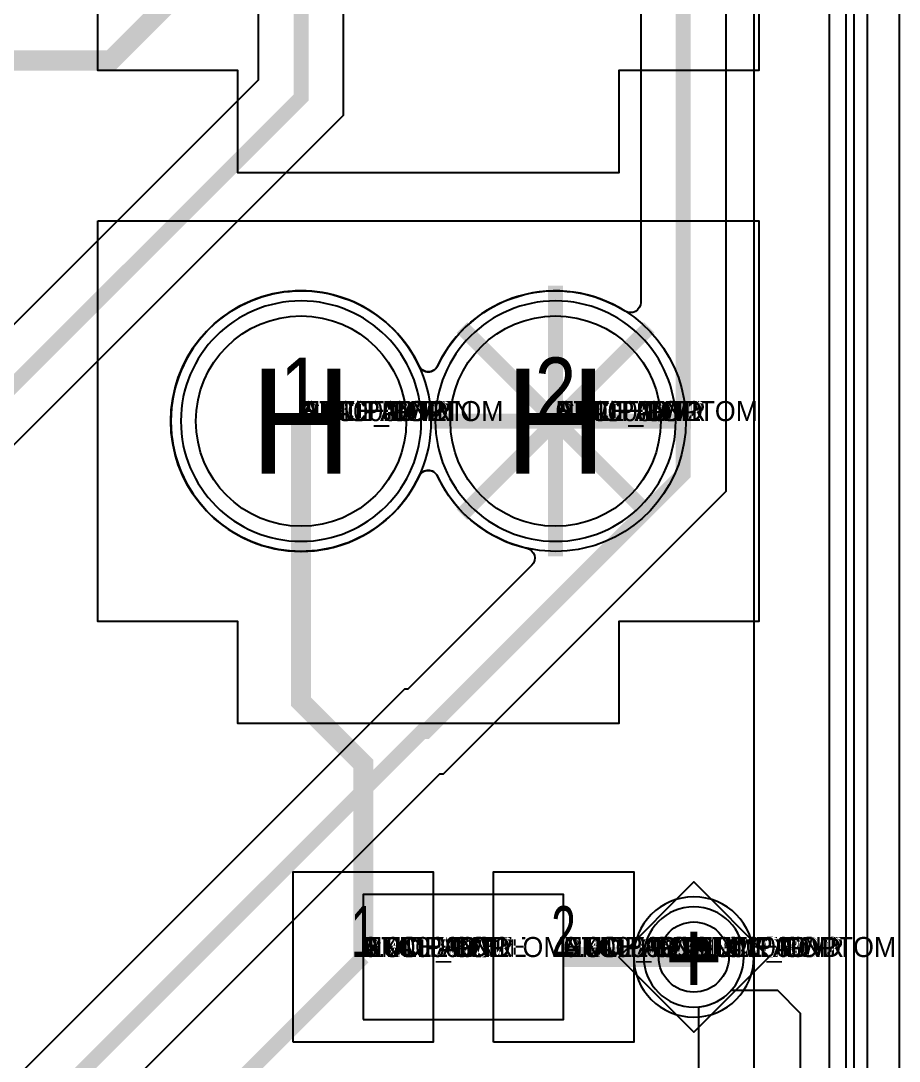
# Model space of a CAD drawing. Extents: x 0 to 323, y 0 to 320.
# Drawn here: x 181.43 to 190.2, y 63.61 to 74 of the extents above; entities that cross this region are included whole.
import ezdxf
from ezdxf.enums import TextEntityAlignment as Align

# ---------------------------------------------------------------- set-up
doc = ezdxf.new("R2010")
doc.units = 0
doc.header["$MEASUREMENT"] = 0
doc.layers.get('0').update_dxf_attribs({"linetype": 'CONTINUOUS'})
for name, color, linetype in [('BOARD_GEOMETRY_OUTLINE', 1, 'CONTINUOUS'), ('CDN_FIGURES', 7, 'CONTINUOUS'), ('ETCH_BOTTOM', 7, 'CONTINUOUS'), ('ETCH_GND', 3, 'CONTINUOUS'), ('ETCH_INT1', 4, 'CONTINUOUS'), ('ETCH_INT2', 5, 'CONTINUOUS'), ('ETCH_PWR', 6, 'CONTINUOUS'), ('ETCH_TOP', 2, 'CONTINUOUS'), ('MANUFACTURING_NCLEGEND-1-6', 8, 'CONTINUOUS'), ('PACKAGE_GEOMETRY_ASSEMBLY_TOP', 11, 'CONTINUOUS'), ('PACKAGE_GEOMETRY_PIN_NUMBER', 9, 'CONTINUOUS')]:
    doc.layers.add(name, color=color, linetype=linetype)

# ---------------------------------------------------------------- blocks, each defined once
blk = doc.blocks.new('PAD_INFO')
for tag in ['SHAPE_TYPE', 'PAD_HEIGHT', 'PAD_LAYER', 'PAD_TYPE', 'PAD_WIDTH']:
    blk.add_attdef(tag, (0, 0), '', height=0.2)
at = {"flags": 2}
blk.add_attdef('CDN_TYPE', (0, 0), '', height=0.2, dxfattribs=at)
blk = doc.blocks.new('DRILL_INFO')
at = {"flags": 2}
blk.add_attdef('CDN_TYPE', (0, 0), '', height=0.2, dxfattribs=at)
for tag in ['FSHAPE', 'FCHAR', 'DRILL_HEIGHT', 'DIAMETER', 'PLATED', 'DRILL_WIDTH']:
    blk.add_attdef(tag, (0, 0), '', height=0.2)
blk = doc.blocks.new('VIA0700X0300')
at = {"layer": 'ETCH_BOTTOM'}
blk.add_circle((0, 0), 0.35, dxfattribs=at)
at = {"layer": 'ETCH_GND'}
blk.add_circle((0, 0), 0.35, dxfattribs=at)
at = {"layer": 'ETCH_INT1'}
blk.add_circle((0, 0), 0.35, dxfattribs=at)
at = {"layer": 'ETCH_INT2'}
blk.add_circle((0, 0), 0.35, dxfattribs=at)
at = {"layer": 'ETCH_PWR'}
blk.add_circle((0, 0), 0.35, dxfattribs=at)
at = {"layer": 'ETCH_TOP'}
blk.add_circle((0, 0), 0.35, dxfattribs=at)
ref = blk.add_blockref('PAD_INFO', (0, 0))
ref.add_attrib('PAD_LAYER', 'ETCH_TOP', (0, 0), dxfattribs={"height": 0.2})
ref.add_attrib('SHAPE_TYPE', 'NULL', (0, 0), dxfattribs={"height": 0.2})
ref.add_attrib('PAD_TYPE', 'ANTIPAD', (0, 0), dxfattribs={"height": 0.2})
ref.add_attrib('PAD_WIDTH', '0.000000', (0, 0), dxfattribs={"height": 0.2})
ref.add_attrib('PAD_HEIGHT', '0.000000', (0, 0), dxfattribs={"height": 0.2})
ref = blk.add_blockref('PAD_INFO', (0, 0))
ref.add_attrib('PAD_LAYER', 'ETCH_GND', (0, 0), dxfattribs={"height": 0.2})
ref.add_attrib('SHAPE_TYPE', 'NULL', (0, 0), dxfattribs={"height": 0.2})
ref.add_attrib('PAD_TYPE', 'ANTIPAD', (0, 0), dxfattribs={"height": 0.2})
ref.add_attrib('PAD_WIDTH', '0.000000', (0, 0), dxfattribs={"height": 0.2})
ref.add_attrib('PAD_HEIGHT', '0.000000', (0, 0), dxfattribs={"height": 0.2})
ref = blk.add_blockref('PAD_INFO', (0, 0))
ref.add_attrib('PAD_LAYER', 'ETCH_INT1', (0, 0), dxfattribs={"height": 0.2})
ref.add_attrib('SHAPE_TYPE', 'NULL', (0, 0), dxfattribs={"height": 0.2})
ref.add_attrib('PAD_TYPE', 'ANTIPAD', (0, 0), dxfattribs={"height": 0.2})
ref.add_attrib('PAD_WIDTH', '0.000000', (0, 0), dxfattribs={"height": 0.2})
ref.add_attrib('PAD_HEIGHT', '0.000000', (0, 0), dxfattribs={"height": 0.2})
ref = blk.add_blockref('PAD_INFO', (0, 0))
ref.add_attrib('PAD_LAYER', 'ETCH_INT2', (0, 0), dxfattribs={"height": 0.2})
ref.add_attrib('SHAPE_TYPE', 'NULL', (0, 0), dxfattribs={"height": 0.2})
ref.add_attrib('PAD_TYPE', 'ANTIPAD', (0, 0), dxfattribs={"height": 0.2})
ref.add_attrib('PAD_WIDTH', '0.000000', (0, 0), dxfattribs={"height": 0.2})
ref.add_attrib('PAD_HEIGHT', '0.000000', (0, 0), dxfattribs={"height": 0.2})
ref = blk.add_blockref('PAD_INFO', (0, 0))
ref.add_attrib('PAD_LAYER', 'ETCH_PWR', (0, 0), dxfattribs={"height": 0.2})
ref.add_attrib('SHAPE_TYPE', 'NULL', (0, 0), dxfattribs={"height": 0.2})
ref.add_attrib('PAD_TYPE', 'ANTIPAD', (0, 0), dxfattribs={"height": 0.2})
ref.add_attrib('PAD_WIDTH', '0.000000', (0, 0), dxfattribs={"height": 0.2})
ref.add_attrib('PAD_HEIGHT', '0.000000', (0, 0), dxfattribs={"height": 0.2})
ref = blk.add_blockref('PAD_INFO', (0, 0))
ref.add_attrib('PAD_LAYER', 'ETCH_BOTTOM', (0, 0), dxfattribs={"height": 0.2})
ref.add_attrib('SHAPE_TYPE', 'NULL', (0, 0), dxfattribs={"height": 0.2})
ref.add_attrib('PAD_TYPE', 'ANTIPAD', (0, 0), dxfattribs={"height": 0.2})
ref.add_attrib('PAD_WIDTH', '0.000000', (0, 0), dxfattribs={"height": 0.2})
ref.add_attrib('PAD_HEIGHT', '0.000000', (0, 0), dxfattribs={"height": 0.2})
ref = blk.add_blockref('PAD_INFO', (0, 0))
ref.add_attrib('PAD_LAYER', 'ETCH_TOP', (0, 0), dxfattribs={"height": 0.2})
ref.add_attrib('SHAPE_TYPE', 'NULL', (0, 0), dxfattribs={"height": 0.2})
ref.add_attrib('PAD_TYPE', 'THERMAL', (0, 0), dxfattribs={"height": 0.2})
ref.add_attrib('PAD_WIDTH', '0.000000', (0, 0), dxfattribs={"height": 0.2})
ref.add_attrib('PAD_HEIGHT', '0.000000', (0, 0), dxfattribs={"height": 0.2})
ref = blk.add_blockref('PAD_INFO', (0, 0))
ref.add_attrib('PAD_LAYER', 'ETCH_GND', (0, 0), dxfattribs={"height": 0.2})
ref.add_attrib('SHAPE_TYPE', 'NULL', (0, 0), dxfattribs={"height": 0.2})
ref.add_attrib('PAD_TYPE', 'THERMAL', (0, 0), dxfattribs={"height": 0.2})
ref.add_attrib('PAD_WIDTH', '0.000000', (0, 0), dxfattribs={"height": 0.2})
ref.add_attrib('PAD_HEIGHT', '0.000000', (0, 0), dxfattribs={"height": 0.2})
ref = blk.add_blockref('PAD_INFO', (0, 0))
ref.add_attrib('PAD_LAYER', 'ETCH_INT1', (0, 0), dxfattribs={"height": 0.2})
ref.add_attrib('SHAPE_TYPE', 'NULL', (0, 0), dxfattribs={"height": 0.2})
ref.add_attrib('PAD_TYPE', 'THERMAL', (0, 0), dxfattribs={"height": 0.2})
ref.add_attrib('PAD_WIDTH', '0.000000', (0, 0), dxfattribs={"height": 0.2})
ref.add_attrib('PAD_HEIGHT', '0.000000', (0, 0), dxfattribs={"height": 0.2})
ref = blk.add_blockref('PAD_INFO', (0, 0))
ref.add_attrib('PAD_LAYER', 'ETCH_INT2', (0, 0), dxfattribs={"height": 0.2})
ref.add_attrib('SHAPE_TYPE', 'NULL', (0, 0), dxfattribs={"height": 0.2})
ref.add_attrib('PAD_TYPE', 'THERMAL', (0, 0), dxfattribs={"height": 0.2})
ref.add_attrib('PAD_WIDTH', '0.000000', (0, 0), dxfattribs={"height": 0.2})
ref.add_attrib('PAD_HEIGHT', '0.000000', (0, 0), dxfattribs={"height": 0.2})
ref = blk.add_blockref('PAD_INFO', (0, 0))
ref.add_attrib('PAD_LAYER', 'ETCH_PWR', (0, 0), dxfattribs={"height": 0.2})
ref.add_attrib('SHAPE_TYPE', 'NULL', (0, 0), dxfattribs={"height": 0.2})
ref.add_attrib('PAD_TYPE', 'THERMAL', (0, 0), dxfattribs={"height": 0.2})
ref.add_attrib('PAD_WIDTH', '0.000000', (0, 0), dxfattribs={"height": 0.2})
ref.add_attrib('PAD_HEIGHT', '0.000000', (0, 0), dxfattribs={"height": 0.2})
ref = blk.add_blockref('PAD_INFO', (0, 0))
ref.add_attrib('PAD_LAYER', 'ETCH_BOTTOM', (0, 0), dxfattribs={"height": 0.2})
ref.add_attrib('SHAPE_TYPE', 'NULL', (0, 0), dxfattribs={"height": 0.2})
ref.add_attrib('PAD_TYPE', 'THERMAL', (0, 0), dxfattribs={"height": 0.2})
ref.add_attrib('PAD_WIDTH', '0.000000', (0, 0), dxfattribs={"height": 0.2})
ref.add_attrib('PAD_HEIGHT', '0.000000', (0, 0), dxfattribs={"height": 0.2})
ref = blk.add_blockref('PAD_INFO', (0, 0))
ref.add_attrib('PAD_LAYER', 'ETCH_TOP', (0, 0), dxfattribs={"height": 0.2})
ref.add_attrib('SHAPE_TYPE', 'CIRCLE', (0, 0), dxfattribs={"height": 0.2})
ref.add_attrib('PAD_TYPE', 'REGULAR', (0, 0), dxfattribs={"height": 0.2})
ref.add_attrib('PAD_WIDTH', '0.700000', (0, 0), dxfattribs={"height": 0.2})
ref.add_attrib('PAD_HEIGHT', '0.700000', (0, 0), dxfattribs={"height": 0.2})
ref = blk.add_blockref('PAD_INFO', (0, 0))
ref.add_attrib('PAD_LAYER', 'ETCH_GND', (0, 0), dxfattribs={"height": 0.2})
ref.add_attrib('SHAPE_TYPE', 'CIRCLE', (0, 0), dxfattribs={"height": 0.2})
ref.add_attrib('PAD_TYPE', 'REGULAR', (0, 0), dxfattribs={"height": 0.2})
ref.add_attrib('PAD_WIDTH', '0.700000', (0, 0), dxfattribs={"height": 0.2})
ref.add_attrib('PAD_HEIGHT', '0.700000', (0, 0), dxfattribs={"height": 0.2})
ref = blk.add_blockref('PAD_INFO', (0, 0))
ref.add_attrib('PAD_LAYER', 'ETCH_INT1', (0, 0), dxfattribs={"height": 0.2})
ref.add_attrib('SHAPE_TYPE', 'CIRCLE', (0, 0), dxfattribs={"height": 0.2})
ref.add_attrib('PAD_TYPE', 'REGULAR', (0, 0), dxfattribs={"height": 0.2})
ref.add_attrib('PAD_WIDTH', '0.700000', (0, 0), dxfattribs={"height": 0.2})
ref.add_attrib('PAD_HEIGHT', '0.700000', (0, 0), dxfattribs={"height": 0.2})
ref = blk.add_blockref('PAD_INFO', (0, 0))
ref.add_attrib('PAD_LAYER', 'ETCH_INT2', (0, 0), dxfattribs={"height": 0.2})
ref.add_attrib('SHAPE_TYPE', 'CIRCLE', (0, 0), dxfattribs={"height": 0.2})
ref.add_attrib('PAD_TYPE', 'REGULAR', (0, 0), dxfattribs={"height": 0.2})
ref.add_attrib('PAD_WIDTH', '0.700000', (0, 0), dxfattribs={"height": 0.2})
ref.add_attrib('PAD_HEIGHT', '0.700000', (0, 0), dxfattribs={"height": 0.2})
ref = blk.add_blockref('PAD_INFO', (0, 0))
ref.add_attrib('PAD_LAYER', 'ETCH_PWR', (0, 0), dxfattribs={"height": 0.2})
ref.add_attrib('SHAPE_TYPE', 'CIRCLE', (0, 0), dxfattribs={"height": 0.2})
ref.add_attrib('PAD_TYPE', 'REGULAR', (0, 0), dxfattribs={"height": 0.2})
ref.add_attrib('PAD_WIDTH', '0.700000', (0, 0), dxfattribs={"height": 0.2})
ref.add_attrib('PAD_HEIGHT', '0.700000', (0, 0), dxfattribs={"height": 0.2})
ref = blk.add_blockref('PAD_INFO', (0, 0))
ref.add_attrib('PAD_LAYER', 'ETCH_BOTTOM', (0, 0), dxfattribs={"height": 0.2})
ref.add_attrib('SHAPE_TYPE', 'CIRCLE', (0, 0), dxfattribs={"height": 0.2})
ref.add_attrib('PAD_TYPE', 'REGULAR', (0, 0), dxfattribs={"height": 0.2})
ref.add_attrib('PAD_WIDTH', '0.700000', (0, 0), dxfattribs={"height": 0.2})
ref.add_attrib('PAD_HEIGHT', '0.700000', (0, 0), dxfattribs={"height": 0.2})
ref = blk.add_blockref('DRILL_INFO', (0, 0))
ref.add_attrib('DIAMETER', '0.300000', (0, 0), dxfattribs={"height": 0.2})
ref.add_attrib('PLATED', 'PLATED', (0, 0), dxfattribs={"height": 0.2})
ref.add_attrib('FSHAPE', 'DIAMOND', (0, 0), dxfattribs={"height": 0.2})
ref.add_attrib('FCHAR', '+', (0, 0), dxfattribs={"height": 0.2})
ref.add_attrib('DRILL_WIDTH', '1.500000', (0, 0), dxfattribs={"height": 0.2})
ref.add_attrib('DRILL_HEIGHT', '1.500000', (0, 0), dxfattribs={"height": 0.2})
for tag in ['CDN_TYPE', 'PIN']:
    blk.add_attdef(tag, (0, 0), '', height=0.2)
at = {"flags": 2}
for tag in ['PSTKNAME', 'BBV']:
    blk.add_attdef(tag, (0, 0), '', height=0.2, dxfattribs=at)
blk = doc.blocks.new('FIGURE_DIAMOND')
at = {"layer": 'CDN_FIGURES'}
blk.add_lwpolyline([(-0.5, 0), (0, 0.5), (0.5, 0), (0, -0.5)], close=True, dxfattribs=at)
blk = doc.blocks.new('CR2100X1500TH')
at = {"layer": 'ETCH_BOTTOM'}
blk.add_circle((0, 0), 1.05, dxfattribs=at)
at = {"layer": 'ETCH_GND'}
blk.add_circle((0, 0), 1.05, dxfattribs=at)
at = {"layer": 'ETCH_INT1'}
blk.add_circle((0, 0), 1.05, dxfattribs=at)
at = {"layer": 'ETCH_INT2'}
blk.add_circle((0, 0), 1.05, dxfattribs=at)
at = {"layer": 'ETCH_PWR'}
blk.add_circle((0, 0), 1.05, dxfattribs=at)
at = {"layer": 'ETCH_TOP'}
blk.add_circle((0, 0), 1.05, dxfattribs=at)
ref = blk.add_blockref('PAD_INFO', (0, 0))
ref.add_attrib('PAD_LAYER', 'ETCH_TOP', (0, 0), dxfattribs={"height": 0.2})
ref.add_attrib('SHAPE_TYPE', 'NULL', (0, 0), dxfattribs={"height": 0.2})
ref.add_attrib('PAD_TYPE', 'ANTIPAD', (0, 0), dxfattribs={"height": 0.2})
ref.add_attrib('PAD_WIDTH', '0.000000', (0, 0), dxfattribs={"height": 0.2})
ref.add_attrib('PAD_HEIGHT', '0.000000', (0, 0), dxfattribs={"height": 0.2})
ref = blk.add_blockref('PAD_INFO', (0, 0))
ref.add_attrib('PAD_LAYER', 'ETCH_GND', (0, 0), dxfattribs={"height": 0.2})
ref.add_attrib('SHAPE_TYPE', 'NULL', (0, 0), dxfattribs={"height": 0.2})
ref.add_attrib('PAD_TYPE', 'ANTIPAD', (0, 0), dxfattribs={"height": 0.2})
ref.add_attrib('PAD_WIDTH', '0.000000', (0, 0), dxfattribs={"height": 0.2})
ref.add_attrib('PAD_HEIGHT', '0.000000', (0, 0), dxfattribs={"height": 0.2})
ref = blk.add_blockref('PAD_INFO', (0, 0))
ref.add_attrib('PAD_LAYER', 'ETCH_INT1', (0, 0), dxfattribs={"height": 0.2})
ref.add_attrib('SHAPE_TYPE', 'NULL', (0, 0), dxfattribs={"height": 0.2})
ref.add_attrib('PAD_TYPE', 'ANTIPAD', (0, 0), dxfattribs={"height": 0.2})
ref.add_attrib('PAD_WIDTH', '0.000000', (0, 0), dxfattribs={"height": 0.2})
ref.add_attrib('PAD_HEIGHT', '0.000000', (0, 0), dxfattribs={"height": 0.2})
ref = blk.add_blockref('PAD_INFO', (0, 0))
ref.add_attrib('PAD_LAYER', 'ETCH_INT2', (0, 0), dxfattribs={"height": 0.2})
ref.add_attrib('SHAPE_TYPE', 'NULL', (0, 0), dxfattribs={"height": 0.2})
ref.add_attrib('PAD_TYPE', 'ANTIPAD', (0, 0), dxfattribs={"height": 0.2})
ref.add_attrib('PAD_WIDTH', '0.000000', (0, 0), dxfattribs={"height": 0.2})
ref.add_attrib('PAD_HEIGHT', '0.000000', (0, 0), dxfattribs={"height": 0.2})
ref = blk.add_blockref('PAD_INFO', (0, 0))
ref.add_attrib('PAD_LAYER', 'ETCH_PWR', (0, 0), dxfattribs={"height": 0.2})
ref.add_attrib('SHAPE_TYPE', 'NULL', (0, 0), dxfattribs={"height": 0.2})
ref.add_attrib('PAD_TYPE', 'ANTIPAD', (0, 0), dxfattribs={"height": 0.2})
ref.add_attrib('PAD_WIDTH', '0.000000', (0, 0), dxfattribs={"height": 0.2})
ref.add_attrib('PAD_HEIGHT', '0.000000', (0, 0), dxfattribs={"height": 0.2})
ref = blk.add_blockref('PAD_INFO', (0, 0))
ref.add_attrib('PAD_LAYER', 'ETCH_BOTTOM', (0, 0), dxfattribs={"height": 0.2})
ref.add_attrib('SHAPE_TYPE', 'NULL', (0, 0), dxfattribs={"height": 0.2})
ref.add_attrib('PAD_TYPE', 'ANTIPAD', (0, 0), dxfattribs={"height": 0.2})
ref.add_attrib('PAD_WIDTH', '0.000000', (0, 0), dxfattribs={"height": 0.2})
ref.add_attrib('PAD_HEIGHT', '0.000000', (0, 0), dxfattribs={"height": 0.2})
ref = blk.add_blockref('PAD_INFO', (0, 0))
ref.add_attrib('PAD_LAYER', 'ETCH_TOP', (0, 0), dxfattribs={"height": 0.2})
ref.add_attrib('SHAPE_TYPE', 'NULL', (0, 0), dxfattribs={"height": 0.2})
ref.add_attrib('PAD_TYPE', 'THERMAL', (0, 0), dxfattribs={"height": 0.2})
ref.add_attrib('PAD_WIDTH', '0.000000', (0, 0), dxfattribs={"height": 0.2})
ref.add_attrib('PAD_HEIGHT', '0.000000', (0, 0), dxfattribs={"height": 0.2})
ref = blk.add_blockref('PAD_INFO', (0, 0))
ref.add_attrib('PAD_LAYER', 'ETCH_GND', (0, 0), dxfattribs={"height": 0.2})
ref.add_attrib('SHAPE_TYPE', 'NULL', (0, 0), dxfattribs={"height": 0.2})
ref.add_attrib('PAD_TYPE', 'THERMAL', (0, 0), dxfattribs={"height": 0.2})
ref.add_attrib('PAD_WIDTH', '0.000000', (0, 0), dxfattribs={"height": 0.2})
ref.add_attrib('PAD_HEIGHT', '0.000000', (0, 0), dxfattribs={"height": 0.2})
ref = blk.add_blockref('PAD_INFO', (0, 0))
ref.add_attrib('PAD_LAYER', 'ETCH_INT1', (0, 0), dxfattribs={"height": 0.2})
ref.add_attrib('SHAPE_TYPE', 'NULL', (0, 0), dxfattribs={"height": 0.2})
ref.add_attrib('PAD_TYPE', 'THERMAL', (0, 0), dxfattribs={"height": 0.2})
ref.add_attrib('PAD_WIDTH', '0.000000', (0, 0), dxfattribs={"height": 0.2})
ref.add_attrib('PAD_HEIGHT', '0.000000', (0, 0), dxfattribs={"height": 0.2})
ref = blk.add_blockref('PAD_INFO', (0, 0))
ref.add_attrib('PAD_LAYER', 'ETCH_INT2', (0, 0), dxfattribs={"height": 0.2})
ref.add_attrib('SHAPE_TYPE', 'NULL', (0, 0), dxfattribs={"height": 0.2})
ref.add_attrib('PAD_TYPE', 'THERMAL', (0, 0), dxfattribs={"height": 0.2})
ref.add_attrib('PAD_WIDTH', '0.000000', (0, 0), dxfattribs={"height": 0.2})
ref.add_attrib('PAD_HEIGHT', '0.000000', (0, 0), dxfattribs={"height": 0.2})
ref = blk.add_blockref('PAD_INFO', (0, 0))
ref.add_attrib('PAD_LAYER', 'ETCH_PWR', (0, 0), dxfattribs={"height": 0.2})
ref.add_attrib('SHAPE_TYPE', 'NULL', (0, 0), dxfattribs={"height": 0.2})
ref.add_attrib('PAD_TYPE', 'THERMAL', (0, 0), dxfattribs={"height": 0.2})
ref.add_attrib('PAD_WIDTH', '0.000000', (0, 0), dxfattribs={"height": 0.2})
ref.add_attrib('PAD_HEIGHT', '0.000000', (0, 0), dxfattribs={"height": 0.2})
ref = blk.add_blockref('PAD_INFO', (0, 0))
ref.add_attrib('PAD_LAYER', 'ETCH_BOTTOM', (0, 0), dxfattribs={"height": 0.2})
ref.add_attrib('SHAPE_TYPE', 'NULL', (0, 0), dxfattribs={"height": 0.2})
ref.add_attrib('PAD_TYPE', 'THERMAL', (0, 0), dxfattribs={"height": 0.2})
ref.add_attrib('PAD_WIDTH', '0.000000', (0, 0), dxfattribs={"height": 0.2})
ref.add_attrib('PAD_HEIGHT', '0.000000', (0, 0), dxfattribs={"height": 0.2})
ref = blk.add_blockref('PAD_INFO', (0, 0))
ref.add_attrib('PAD_LAYER', 'ETCH_TOP', (0, 0), dxfattribs={"height": 0.2})
ref.add_attrib('SHAPE_TYPE', 'CIRCLE', (0, 0), dxfattribs={"height": 0.2})
ref.add_attrib('PAD_TYPE', 'REGULAR', (0, 0), dxfattribs={"height": 0.2})
ref.add_attrib('PAD_WIDTH', '2.100000', (0, 0), dxfattribs={"height": 0.2})
ref.add_attrib('PAD_HEIGHT', '2.100000', (0, 0), dxfattribs={"height": 0.2})
ref = blk.add_blockref('PAD_INFO', (0, 0))
ref.add_attrib('PAD_LAYER', 'ETCH_GND', (0, 0), dxfattribs={"height": 0.2})
ref.add_attrib('SHAPE_TYPE', 'CIRCLE', (0, 0), dxfattribs={"height": 0.2})
ref.add_attrib('PAD_TYPE', 'REGULAR', (0, 0), dxfattribs={"height": 0.2})
ref.add_attrib('PAD_WIDTH', '2.100000', (0, 0), dxfattribs={"height": 0.2})
ref.add_attrib('PAD_HEIGHT', '2.100000', (0, 0), dxfattribs={"height": 0.2})
ref = blk.add_blockref('PAD_INFO', (0, 0))
ref.add_attrib('PAD_LAYER', 'ETCH_INT1', (0, 0), dxfattribs={"height": 0.2})
ref.add_attrib('SHAPE_TYPE', 'CIRCLE', (0, 0), dxfattribs={"height": 0.2})
ref.add_attrib('PAD_TYPE', 'REGULAR', (0, 0), dxfattribs={"height": 0.2})
ref.add_attrib('PAD_WIDTH', '2.100000', (0, 0), dxfattribs={"height": 0.2})
ref.add_attrib('PAD_HEIGHT', '2.100000', (0, 0), dxfattribs={"height": 0.2})
ref = blk.add_blockref('PAD_INFO', (0, 0))
ref.add_attrib('PAD_LAYER', 'ETCH_INT2', (0, 0), dxfattribs={"height": 0.2})
ref.add_attrib('SHAPE_TYPE', 'CIRCLE', (0, 0), dxfattribs={"height": 0.2})
ref.add_attrib('PAD_TYPE', 'REGULAR', (0, 0), dxfattribs={"height": 0.2})
ref.add_attrib('PAD_WIDTH', '2.100000', (0, 0), dxfattribs={"height": 0.2})
ref.add_attrib('PAD_HEIGHT', '2.100000', (0, 0), dxfattribs={"height": 0.2})
ref = blk.add_blockref('PAD_INFO', (0, 0))
ref.add_attrib('PAD_LAYER', 'ETCH_PWR', (0, 0), dxfattribs={"height": 0.2})
ref.add_attrib('SHAPE_TYPE', 'CIRCLE', (0, 0), dxfattribs={"height": 0.2})
ref.add_attrib('PAD_TYPE', 'REGULAR', (0, 0), dxfattribs={"height": 0.2})
ref.add_attrib('PAD_WIDTH', '2.100000', (0, 0), dxfattribs={"height": 0.2})
ref.add_attrib('PAD_HEIGHT', '2.100000', (0, 0), dxfattribs={"height": 0.2})
ref = blk.add_blockref('PAD_INFO', (0, 0))
ref.add_attrib('PAD_LAYER', 'ETCH_BOTTOM', (0, 0), dxfattribs={"height": 0.2})
ref.add_attrib('SHAPE_TYPE', 'CIRCLE', (0, 0), dxfattribs={"height": 0.2})
ref.add_attrib('PAD_TYPE', 'REGULAR', (0, 0), dxfattribs={"height": 0.2})
ref.add_attrib('PAD_WIDTH', '2.100000', (0, 0), dxfattribs={"height": 0.2})
ref.add_attrib('PAD_HEIGHT', '2.100000', (0, 0), dxfattribs={"height": 0.2})
ref = blk.add_blockref('DRILL_INFO', (0, 0))
ref.add_attrib('DIAMETER', '1.500000', (0, 0), dxfattribs={"height": 0.2})
ref.add_attrib('PLATED', 'PLATED', (0, 0), dxfattribs={"height": 0.2})
ref.add_attrib('FSHAPE', 'CIRCLE', (0, 0), dxfattribs={"height": 0.2})
ref.add_attrib('FCHAR', 'H', (0, 0), dxfattribs={"height": 0.2})
ref.add_attrib('DRILL_WIDTH', '2.100000', (0, 0), dxfattribs={"height": 0.2})
ref.add_attrib('DRILL_HEIGHT', '2.100000', (0, 0), dxfattribs={"height": 0.2})
for tag in ['CDN_TYPE', 'PIN']:
    blk.add_attdef(tag, (0, 0), '', height=0.2)
at = {"flags": 2}
for tag in ['PSTKNAME', 'BBV']:
    blk.add_attdef(tag, (0, 0), '', height=0.2, dxfattribs=at)
blk = doc.blocks.new('F535')
at = {"layer": 'PACKAGE_GEOMETRY_ASSEMBLY_TOP'}
blk.add_lwpolyline([(-3.3, 2), (3.3, 2), (3.3, -2), (1.9, -2), (1.9, -3.02), (-1.9, -3.02), (-1.9, -2), (-3.3, -2)], close=True, dxfattribs=at)
at = {"layer": 'ETCH_TOP'}
ref = blk.add_blockref('CR2100X1500TH', (-1.27, 0), dxfattribs=at)
ref.add_attrib('CDN_TYPE', 'PIN', (0, 0), dxfattribs={"height": 0.2})
ref.add_attrib('PIN', '1', (0, 0), dxfattribs={"height": 0.2})
ref = blk.add_blockref('CR2100X1500TH', (1.27, 0), dxfattribs=at)
ref.add_attrib('CDN_TYPE', 'PIN', (0, 0), dxfattribs={"height": 0.2})
ref.add_attrib('PIN', '2', (0, 0), dxfattribs={"height": 0.2})
at = {"flags": 2}
for tag in ['SYMBOL_TYPE', 'CDN_TYPE', 'REFDES']:
    blk.add_attdef(tag, (0, 0), '', height=0.2, dxfattribs=at)
blk = doc.blocks.new('FIGURE_CIRCLE')
at = {"layer": 'CDN_FIGURES'}
blk.add_circle((0, 0), 0.5, dxfattribs=at)
blk = doc.blocks.new('RC1400X1700TS')
at = {"layer": 'ETCH_TOP'}
blk.add_lwpolyline([(-0.7, -0.85), (-0.7, 0.85), (0.7, 0.85), (0.7, -0.85)], close=True, dxfattribs=at)
ref = blk.add_blockref('PAD_INFO', (0, 0))
ref.add_attrib('PAD_LAYER', 'ETCH_TOP', (0, 0), dxfattribs={"height": 0.2})
ref.add_attrib('SHAPE_TYPE', 'NULL', (0, 0), dxfattribs={"height": 0.2})
ref.add_attrib('PAD_TYPE', 'ANTIPAD', (0, 0), dxfattribs={"height": 0.2})
ref.add_attrib('PAD_WIDTH', '0.000000', (0, 0), dxfattribs={"height": 0.2})
ref.add_attrib('PAD_HEIGHT', '0.000000', (0, 0), dxfattribs={"height": 0.2})
ref = blk.add_blockref('PAD_INFO', (0, 0))
ref.add_attrib('PAD_LAYER', 'ETCH_GND', (0, 0), dxfattribs={"height": 0.2})
ref.add_attrib('SHAPE_TYPE', 'NULL', (0, 0), dxfattribs={"height": 0.2})
ref.add_attrib('PAD_TYPE', 'ANTIPAD', (0, 0), dxfattribs={"height": 0.2})
ref.add_attrib('PAD_WIDTH', '0.000000', (0, 0), dxfattribs={"height": 0.2})
ref.add_attrib('PAD_HEIGHT', '0.000000', (0, 0), dxfattribs={"height": 0.2})
ref = blk.add_blockref('PAD_INFO', (0, 0))
ref.add_attrib('PAD_LAYER', 'ETCH_INT1', (0, 0), dxfattribs={"height": 0.2})
ref.add_attrib('SHAPE_TYPE', 'NULL', (0, 0), dxfattribs={"height": 0.2})
ref.add_attrib('PAD_TYPE', 'ANTIPAD', (0, 0), dxfattribs={"height": 0.2})
ref.add_attrib('PAD_WIDTH', '0.000000', (0, 0), dxfattribs={"height": 0.2})
ref.add_attrib('PAD_HEIGHT', '0.000000', (0, 0), dxfattribs={"height": 0.2})
ref = blk.add_blockref('PAD_INFO', (0, 0))
ref.add_attrib('PAD_LAYER', 'ETCH_INT2', (0, 0), dxfattribs={"height": 0.2})
ref.add_attrib('SHAPE_TYPE', 'NULL', (0, 0), dxfattribs={"height": 0.2})
ref.add_attrib('PAD_TYPE', 'ANTIPAD', (0, 0), dxfattribs={"height": 0.2})
ref.add_attrib('PAD_WIDTH', '0.000000', (0, 0), dxfattribs={"height": 0.2})
ref.add_attrib('PAD_HEIGHT', '0.000000', (0, 0), dxfattribs={"height": 0.2})
ref = blk.add_blockref('PAD_INFO', (0, 0))
ref.add_attrib('PAD_LAYER', 'ETCH_PWR', (0, 0), dxfattribs={"height": 0.2})
ref.add_attrib('SHAPE_TYPE', 'NULL', (0, 0), dxfattribs={"height": 0.2})
ref.add_attrib('PAD_TYPE', 'ANTIPAD', (0, 0), dxfattribs={"height": 0.2})
ref.add_attrib('PAD_WIDTH', '0.000000', (0, 0), dxfattribs={"height": 0.2})
ref.add_attrib('PAD_HEIGHT', '0.000000', (0, 0), dxfattribs={"height": 0.2})
ref = blk.add_blockref('PAD_INFO', (0, 0))
ref.add_attrib('PAD_LAYER', 'ETCH_BOTTOM', (0, 0), dxfattribs={"height": 0.2})
ref.add_attrib('SHAPE_TYPE', 'NULL', (0, 0), dxfattribs={"height": 0.2})
ref.add_attrib('PAD_TYPE', 'ANTIPAD', (0, 0), dxfattribs={"height": 0.2})
ref.add_attrib('PAD_WIDTH', '0.000000', (0, 0), dxfattribs={"height": 0.2})
ref.add_attrib('PAD_HEIGHT', '0.000000', (0, 0), dxfattribs={"height": 0.2})
ref = blk.add_blockref('PAD_INFO', (0, 0))
ref.add_attrib('PAD_LAYER', 'ETCH_TOP', (0, 0), dxfattribs={"height": 0.2})
ref.add_attrib('SHAPE_TYPE', 'NULL', (0, 0), dxfattribs={"height": 0.2})
ref.add_attrib('PAD_TYPE', 'THERMAL', (0, 0), dxfattribs={"height": 0.2})
ref.add_attrib('PAD_WIDTH', '0.000000', (0, 0), dxfattribs={"height": 0.2})
ref.add_attrib('PAD_HEIGHT', '0.000000', (0, 0), dxfattribs={"height": 0.2})
ref = blk.add_blockref('PAD_INFO', (0, 0))
ref.add_attrib('PAD_LAYER', 'ETCH_GND', (0, 0), dxfattribs={"height": 0.2})
ref.add_attrib('SHAPE_TYPE', 'NULL', (0, 0), dxfattribs={"height": 0.2})
ref.add_attrib('PAD_TYPE', 'THERMAL', (0, 0), dxfattribs={"height": 0.2})
ref.add_attrib('PAD_WIDTH', '0.000000', (0, 0), dxfattribs={"height": 0.2})
ref.add_attrib('PAD_HEIGHT', '0.000000', (0, 0), dxfattribs={"height": 0.2})
ref = blk.add_blockref('PAD_INFO', (0, 0))
ref.add_attrib('PAD_LAYER', 'ETCH_INT1', (0, 0), dxfattribs={"height": 0.2})
ref.add_attrib('SHAPE_TYPE', 'NULL', (0, 0), dxfattribs={"height": 0.2})
ref.add_attrib('PAD_TYPE', 'THERMAL', (0, 0), dxfattribs={"height": 0.2})
ref.add_attrib('PAD_WIDTH', '0.000000', (0, 0), dxfattribs={"height": 0.2})
ref.add_attrib('PAD_HEIGHT', '0.000000', (0, 0), dxfattribs={"height": 0.2})
ref = blk.add_blockref('PAD_INFO', (0, 0))
ref.add_attrib('PAD_LAYER', 'ETCH_INT2', (0, 0), dxfattribs={"height": 0.2})
ref.add_attrib('SHAPE_TYPE', 'NULL', (0, 0), dxfattribs={"height": 0.2})
ref.add_attrib('PAD_TYPE', 'THERMAL', (0, 0), dxfattribs={"height": 0.2})
ref.add_attrib('PAD_WIDTH', '0.000000', (0, 0), dxfattribs={"height": 0.2})
ref.add_attrib('PAD_HEIGHT', '0.000000', (0, 0), dxfattribs={"height": 0.2})
ref = blk.add_blockref('PAD_INFO', (0, 0))
ref.add_attrib('PAD_LAYER', 'ETCH_PWR', (0, 0), dxfattribs={"height": 0.2})
ref.add_attrib('SHAPE_TYPE', 'NULL', (0, 0), dxfattribs={"height": 0.2})
ref.add_attrib('PAD_TYPE', 'THERMAL', (0, 0), dxfattribs={"height": 0.2})
ref.add_attrib('PAD_WIDTH', '0.000000', (0, 0), dxfattribs={"height": 0.2})
ref.add_attrib('PAD_HEIGHT', '0.000000', (0, 0), dxfattribs={"height": 0.2})
ref = blk.add_blockref('PAD_INFO', (0, 0))
ref.add_attrib('PAD_LAYER', 'ETCH_BOTTOM', (0, 0), dxfattribs={"height": 0.2})
ref.add_attrib('SHAPE_TYPE', 'NULL', (0, 0), dxfattribs={"height": 0.2})
ref.add_attrib('PAD_TYPE', 'THERMAL', (0, 0), dxfattribs={"height": 0.2})
ref.add_attrib('PAD_WIDTH', '0.000000', (0, 0), dxfattribs={"height": 0.2})
ref.add_attrib('PAD_HEIGHT', '0.000000', (0, 0), dxfattribs={"height": 0.2})
ref = blk.add_blockref('PAD_INFO', (0, 0))
ref.add_attrib('PAD_LAYER', 'ETCH_GND', (0, 0), dxfattribs={"height": 0.2})
ref.add_attrib('SHAPE_TYPE', 'NULL', (0, 0), dxfattribs={"height": 0.2})
ref.add_attrib('PAD_TYPE', 'REGULAR', (0, 0), dxfattribs={"height": 0.2})
ref.add_attrib('PAD_WIDTH', '0.000000', (0, 0), dxfattribs={"height": 0.2})
ref.add_attrib('PAD_HEIGHT', '0.000000', (0, 0), dxfattribs={"height": 0.2})
ref = blk.add_blockref('PAD_INFO', (0, 0))
ref.add_attrib('PAD_LAYER', 'ETCH_INT1', (0, 0), dxfattribs={"height": 0.2})
ref.add_attrib('SHAPE_TYPE', 'NULL', (0, 0), dxfattribs={"height": 0.2})
ref.add_attrib('PAD_TYPE', 'REGULAR', (0, 0), dxfattribs={"height": 0.2})
ref.add_attrib('PAD_WIDTH', '0.000000', (0, 0), dxfattribs={"height": 0.2})
ref.add_attrib('PAD_HEIGHT', '0.000000', (0, 0), dxfattribs={"height": 0.2})
ref = blk.add_blockref('PAD_INFO', (0, 0))
ref.add_attrib('PAD_LAYER', 'ETCH_INT2', (0, 0), dxfattribs={"height": 0.2})
ref.add_attrib('SHAPE_TYPE', 'NULL', (0, 0), dxfattribs={"height": 0.2})
ref.add_attrib('PAD_TYPE', 'REGULAR', (0, 0), dxfattribs={"height": 0.2})
ref.add_attrib('PAD_WIDTH', '0.000000', (0, 0), dxfattribs={"height": 0.2})
ref.add_attrib('PAD_HEIGHT', '0.000000', (0, 0), dxfattribs={"height": 0.2})
ref = blk.add_blockref('PAD_INFO', (0, 0))
ref.add_attrib('PAD_LAYER', 'ETCH_PWR', (0, 0), dxfattribs={"height": 0.2})
ref.add_attrib('SHAPE_TYPE', 'NULL', (0, 0), dxfattribs={"height": 0.2})
ref.add_attrib('PAD_TYPE', 'REGULAR', (0, 0), dxfattribs={"height": 0.2})
ref.add_attrib('PAD_WIDTH', '0.000000', (0, 0), dxfattribs={"height": 0.2})
ref.add_attrib('PAD_HEIGHT', '0.000000', (0, 0), dxfattribs={"height": 0.2})
ref = blk.add_blockref('PAD_INFO', (0, 0))
ref.add_attrib('PAD_LAYER', 'ETCH_BOTTOM', (0, 0), dxfattribs={"height": 0.2})
ref.add_attrib('SHAPE_TYPE', 'NULL', (0, 0), dxfattribs={"height": 0.2})
ref.add_attrib('PAD_TYPE', 'REGULAR', (0, 0), dxfattribs={"height": 0.2})
ref.add_attrib('PAD_WIDTH', '0.000000', (0, 0), dxfattribs={"height": 0.2})
ref.add_attrib('PAD_HEIGHT', '0.000000', (0, 0), dxfattribs={"height": 0.2})
ref = blk.add_blockref('DRILL_INFO', (0, 0))
ref.add_attrib('DIAMETER', '0.000000', (0, 0), dxfattribs={"height": 0.2})
ref.add_attrib('PLATED', 'PLATED', (0, 0), dxfattribs={"height": 0.2})
ref.add_attrib('FSHAPE', 'NULL', (0, 0), dxfattribs={"height": 0.2})
ref.add_attrib('DRILL_WIDTH', '0.000000', (0, 0), dxfattribs={"height": 0.2})
ref.add_attrib('DRILL_HEIGHT', '0.000000', (0, 0), dxfattribs={"height": 0.2})
ref = blk.add_blockref('PAD_INFO', (0, 0))
ref.add_attrib('PAD_LAYER', 'ETCH_TOP', (0, 0), dxfattribs={"height": 0.2})
ref.add_attrib('SHAPE_TYPE', 'RECTANGLE', (0, 0), dxfattribs={"height": 0.2})
ref.add_attrib('PAD_TYPE', 'REGULAR', (0, 0), dxfattribs={"height": 0.2})
ref.add_attrib('PAD_WIDTH', '1.400000', (0, 0), dxfattribs={"height": 0.2})
ref.add_attrib('PAD_HEIGHT', '1.700000', (0, 0), dxfattribs={"height": 0.2})
for tag in ['CDN_TYPE', 'PIN']:
    blk.add_attdef(tag, (0, 0), '', height=0.2)
at = {"flags": 2}
for tag in ['PSTKNAME', 'BBV']:
    blk.add_attdef(tag, (0, 0), '', height=0.2, dxfattribs=at)
blk = doc.blocks.new('F91')
at = {"layer": 'PACKAGE_GEOMETRY_ASSEMBLY_TOP'}
blk.add_lwpolyline([(0, -0.625), (2, -0.625), (2, 0.625), (0, 0.625)], close=True, dxfattribs=at)
at = {"layer": 'ETCH_TOP'}
ref = blk.add_blockref('RC1400X1700TS', (0, 0), dxfattribs=at)
ref.add_attrib('CDN_TYPE', 'PIN', (0, 0), dxfattribs={"height": 0.2})
ref.add_attrib('PIN', '1', (0, 0), dxfattribs={"height": 0.2})
ref = blk.add_blockref('RC1400X1700TS', (2, 0), dxfattribs=at)
ref.add_attrib('CDN_TYPE', 'PIN', (0, 0), dxfattribs={"height": 0.2})
ref.add_attrib('PIN', '2', (0, 0), dxfattribs={"height": 0.2})
at = {"flags": 2}
for tag in ['SYMBOL_TYPE', 'CDN_TYPE', 'REFDES']:
    blk.add_attdef(tag, (0, 0), '', height=0.2, dxfattribs=at)

msp = doc.modelspace()

# ---------------------------------------------------------------- linework, layer by layer
at = {"layer": 'BOARD_GEOMETRY_OUTLINE'}
msp.add_lwpolyline([(0, 116.6), (0, 118.2), (190.2, 118.2), (190.2, 0), (0, 0), (0, 118.2)], dxfattribs=at)
at = {"layer": 'ETCH_BOTTOM'}
msp.add_lwpolyline([(0.135, 0.375), (0.135, 117.746), (189.669, 117.746), (189.669, 0.375)], close=True, dxfattribs=at)
for points in [[(186.77, 70, 0.15, 0.15, 0), (186.77, 71.351, 0.15, 0.15, 0)], [(186.77, 70, 0.15, 0.15, 0), (188.121, 70, 0.15, 0.15, 0)], [(186.77, 68.649, 0.15, 0.15, 0), (186.77, 70, 0.15, 0.15, 0)]]:
    msp.add_lwpolyline(points, format="xyseb", dxfattribs=at)
for points in [[(185.408, 69.45, -4.507415), (185.408, 70.55, 0.636779), (185.592, 70.55, -4.507415), (185.592, 69.45, 0.636779), (185.408, 69.45)], [(188.15, 65.25, 1), (188.15, 64.05, 1)]]:
    msp.add_lwpolyline(points, format="xyb", close=True, dxfattribs=at)
at = {"layer": 'ETCH_GND'}
msp.add_lwpolyline([(189.5, 0.35), (0.1, 0.35), (0.1, 117.55), (189.5, 117.55)], close=True, dxfattribs=at)
for points in [[(186.77, 70, 0.15, 0.15, 0), (186.77, 71.251, 0.15, 0.15, 0)], [(185.835, 70.935, 0.15, 0.15, 0), (186.77, 70, 0.15, 0.15, 0)], [(186.77, 70, 0.15, 0.15, 0), (187.705, 70.935, 0.15, 0.15, 0)], [(185.519, 70, 0.15, 0.15, 0), (186.77, 70, 0.15, 0.15, 0)], [(185.835, 69.065, 0.15, 0.15, 0), (186.77, 70, 0.15, 0.15, 0)], [(186.77, 70, 0.15, 0.15, 0), (187.705, 69.065, 0.15, 0.15, 0)], [(186.77, 70, 0.15, 0.15, 0), (188.021, 70, 0.15, 0.15, 0)], [(186.77, 68.749, 0.15, 0.15, 0), (186.77, 70, 0.15, 0.15, 0)]]:
    msp.add_lwpolyline(points, format="xyseb", dxfattribs=at)
for points in [[(185.43, 70, 1), (183.03, 70, 1)], [(187.97, 70, 1), (185.57, 70, 1)], [(188.65, 64.65, 1), (187.65, 64.65, 1)]]:
    msp.add_lwpolyline(points, format="xyb", close=True, dxfattribs=at)
at = {"layer": 'ETCH_INT1'}
msp.add_lwpolyline([(189.747, 0.331), (0.416, 0.331), (0.416, 117.577), (189.747, 117.577)], close=True, dxfattribs=at)
for points in [[(185.53, 70, 1), (182.93, 70, 1)], [(188.75, 64.65, 1), (187.55, 64.65, 1)]]:
    msp.add_lwpolyline(points, format="xyb", close=True, dxfattribs=at)
at = {"layer": 'ETCH_INT2'}
msp.add_lwpolyline([(189.88, 0.665), (0.485, 0.665), (0.485, 117.596), (189.88, 117.596)], close=True, dxfattribs=at)
for points, format in [([(86.796, 53.954, 0.15, 0.15, 0), (84.691, 53.954, 0.15, 0.15, 0), (82.62, 56.025, 0.15, 0.15, 0), (81.962, 56.025, 0.15, 0.15, 0), (81.625, 55.688, 0.15, 0.15, 0), (81.625, 54.12, 0.15, 0.15, 0), (83.029, 52.716, 0.15, 0.15, 0), (84.22, 51.525, 0.15, 0.15, 0), (86.538, 51.525, 0.15, 0.15, 0), (89.075, 48.988, 0.15, 0.15, 0), (89.075, 40.513, 0.15, 0.15, 0), (91.388, 38.2, 0.15, 0.15, 0), (94.5, 38.2, 0.15, 0.15, 0), (109.356, 23.344, 0.15, 0.15, 0), (119.807, 23.344, 0.15, 0.15, 0), (129.116, 14.035, 0.15, 0.15, 0), (163.006, 14.035, 0.15, 0.15, 0), (165.5, 16.529, 0.15, 0.15, 0), (165.5, 46.963, 0.15, 0.15, 0), (185.437, 66.9, 0.15, 0.15, 0), (185.473, 66.9, 0.15, 0.15, 0), (188.045, 69.472, 0.15, 0.15, 0), (188.045, 77.185, 0.15, 0.15, 0), (184.23, 81, 0.15, 0.15, 0)], "xyseb"), ([(188.47, 77.361), (188.47, 69.296), (185.649, 66.475), (185.613, 66.475), (182.068, 62.93, 0.437934), (182.074, 62.781, -1.084587), (181.369, 62.076, 0.437934), (181.22, 62.082), (165.925, 46.787), (165.925, 16.353), (163.245, 13.673, 0.448627), (163.254, 13.522, -2.634574), (161.73, 13.437, 0.669693), (161.659, 13.61), (160.881, 13.61, 0.669693), (160.81, 13.437, -2.427924), (159.19, 13.437, 0.669693), (159.119, 13.61), (128.94, 13.61), (121.253, 21.297, 0.669963)], "xyb"), ([(184.23, 75.5, 0.15, 0.15, 0), (184.23, 73.23, 0.15, 0.15, 0), (164.3, 53.3, 0.15, 0.15, 0), (164.3, 17.869, 0.15, 0.15, 0), (163.006, 16.575, 0.15, 0.15, 0), (134.669, 16.575, 0.15, 0.15, 0), (120.444, 30.8, 0.15, 0.15, 0), (105.2, 30.8, 0.15, 0.15, 0), (96.95, 39.05, 0.15, 0.15, 0), (90.963, 39.05, 0.15, 0.15, 0), (89.375, 40.638, 0.15, 0.15, 0), (89.375, 49.112, 0.15, 0.15, 0), (86.662, 51.825, 0.15, 0.15, 0), (85.825, 51.825, 0.15, 0.15, 0), (82.2, 55.45, 0.15, 0.15, 0)], "xyseb"), ([(120.62, 31.225), (134.845, 17), (158.901, 17, 0.569164), (158.99, 17.15, -1.683132), (161.01, 17.15, 0.569164), (161.099, 17), (161.441, 17, 0.569164), (161.53, 17.15, -1.111956), (163.643, 18.025, 0.569037), (163.812, 17.982), (163.875, 18.045), (163.875, 53.476), (183.805, 73.406), (183.805, 74.271)], "xyb"), ([(187.62, 74.315), (187.62, 71.185, -0.590873), (187.464, 71.099, 0.451835), (185.592, 70.55, -0.636779), (185.408, 70.55, 4.507415), (185.408, 69.45, -0.636779), (185.592, 69.45, 0.232087), (186.484, 68.732, -0.590771), (186.533, 68.561), (185.297, 67.325), (185.261, 67.325), (165.075, 47.139), (165.075, 16.705), (163.812, 15.442, -0.569037), (163.643, 15.485, 0.154807), (163.254, 16.062, -0.448627), (163.245, 16.213), (164.725, 17.693), (164.725, 53.124), (184.655, 73.054), (184.655, 74.271)], "xyb")]:
    msp.add_lwpolyline(points, format=format, dxfattribs=at)
msp.add_lwpolyline([(188.65, 64.65, 1), (187.65, 64.65, 1)], format="xyb", close=True, dxfattribs=at)
at = {"layer": 'ETCH_PWR'}
msp.add_lwpolyline([(0.25, 117.35), (188.75, 117.35), (188.75, 1.35), (58.65, 1.35)], dxfattribs=at)
for points in [[(185.43, 70, 1), (183.03, 70, 1)], [(187.97, 70, 1), (185.57, 70, 1)]]:
    msp.add_lwpolyline(points, format="xyb", close=True, dxfattribs=at)
at = {"layer": 'ETCH_TOP'}
for points, format in [([(179.25, 73.6, 0.2, 0.2, 0), (182.33, 73.6, 0.2, 0.2, 0), (184.23, 75.5, 0.2, 0.2, 0)], "xyseb"), ([(184.85, 64.65, 0.2, 0.2, 0), (184.85, 66.58, 0.2, 0.2, 0), (184.23, 67.2, 0.2, 0.2, 0), (184.23, 70, 0.2, 0.2, 0)], "xyseb"), ([(84.928, 56.454, 0.15, 0.15, 0), (85.696, 56.454, 0.15, 0.15, 0), (89.325, 52.825, 0.15, 0.15, 0), (89.325, 41.112, 0.15, 0.15, 0), (99.362, 31.075, 0.15, 0.15, 0), (141.088, 31.075, 0.15, 0.15, 0), (155.01, 44.997, 0.15, 0.15, 0), (155.01, 49.861, 0.15, 0.15, 0), (159.698, 54.549, 0.15, 0.15, 0), (174.749, 54.549, 0.15, 0.15, 0), (184.85, 64.65, 0.15, 0.15, 0)], "xyseb"), ([(186.85, 64.65, 0.2, 0.2, 0), (188.15, 64.65, 0.2, 0.2, 0)], "xyseb"), ([(142.253, 30.322), (156.238, 44.307), (156.238, 49.992), (158.399, 52.153), (159.688, 52.153), (159.695, 52.151, 0.135199), (160.305, 52.151), (160.312, 52.153), (162.228, 52.153), (162.235, 52.151, 0.135199), (162.845, 52.151), (162.852, 52.153), (164.652, 52.153), (164.652, 54.124), (174.925, 54.124), (183.951, 63.15), (188.2, 63.15), (188.2, 64.151), (188.242, 64.158, 0.155911), (188.51, 64.302), (188.525, 64.318), (188.984, 64.318), (189.211, 64.091), (189.211, 0.874)], "xyb")]:
    msp.add_lwpolyline(points, format=format, dxfattribs=at)

# ---------------------------------------------------------------- block references
for name, p in [('F535', (185.5, 75.5)), ('F535', (185.5, 70)), ('F91', (184.85, 64.65))]:
    msp.add_blockref(name, p)
msp.add_blockref('VIA0700X0300', (188.15, 64.65), dxfattribs=at)
at = {"layer": 'MANUFACTURING_NCLEGEND-1-6'}
for name, p, xscale, yscale in [('FIGURE_CIRCLE', (184.23, 70), 2.1, 2.1), ('FIGURE_CIRCLE', (186.77, 70), 2.1, 2.1), ('FIGURE_DIAMOND', (188.15, 64.65), 1.5, 1.5)]:
    msp.add_blockref(name, p, dxfattribs=dict(at, xscale=xscale, yscale=yscale))

# ---------------------------------------------------------------- texts
for s, height, p in [('H', 1.05, (184.23, 70)), ('H', 1.05, (186.77, 70)), ('+', 0.75, (188.15, 64.65))]:
    msp.add_text(s, height=height, dxfattribs=at).set_placement(p, align=Align.MIDDLE_CENTER)
at = {"layer": 'PACKAGE_GEOMETRY_PIN_NUMBER'}
for s, height, width, p in [('1', 0.635, 0.87874, (184.23, 70)), ('2', 0.635, 0.87874, (186.77, 70)), ('1', 0.508, 0.649606, (184.85, 64.65)), ('2', 0.508, 0.649606, (186.85, 64.65))]:
    msp.add_text(s, height=height, dxfattribs=dict(at, width=width)).set_placement(p, align=Align.CENTER)

doc.saveas('drawing.dxf')
